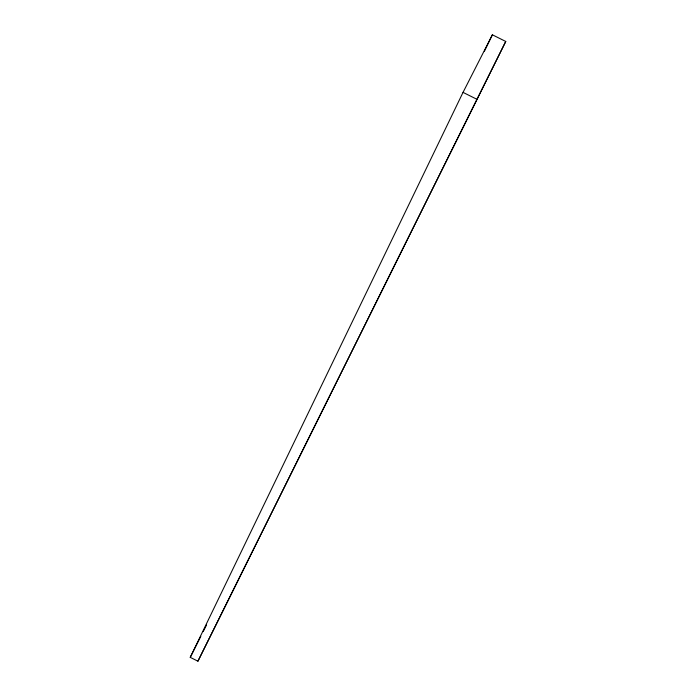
<?xml version="1.0" encoding="UTF-8"?>
<svg xmlns="http://www.w3.org/2000/svg" width="696" height="696" viewBox="0 0 696 696"><rect width="100%" height="100%" fill="white"/><g stroke="black" fill="none" stroke-linecap="round" stroke-linejoin="round"><path stroke-width="1.04" d="M190.243 657.355L463.031 92.385L492.377 34.8L505.757 41.456L197.925 661.2L190.243 657.355L200.805 636.388M484.338 51.417L492.377 34.8M197.925 661.2L505.757 41.456M203.206 631.62L206.564 624.947M463.031 92.385L476.821 99.241"/></g></svg>
